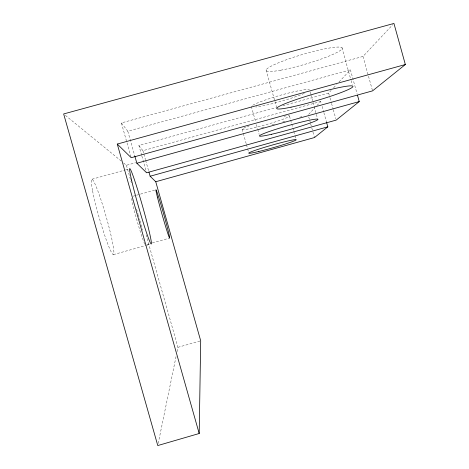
<?xml version="1.0" encoding="UTF-8"?>
<svg xmlns="http://www.w3.org/2000/svg" width="469" height="469" viewBox="0 0 469 469"><rect width="100%" height="100%" fill="white"/><g stroke="black" fill="none" stroke-linecap="round" stroke-linejoin="round"><path stroke-width="0.35" stroke-dasharray="2.35 1.76" d="M158.217 443.398L176.174 355.924M177.053 351.621L177.939 347.324L146.111 234.863M308.643 114.383L314.934 107.677M316.868 105.613L320.743 101.486L321.329 103.602M282.795 105.73L328.646 93.055L331.12 90.423M333.594 87.785L336.56 84.619M339.034 81.987L350.407 69.858L357.085 93.829M131.009 157.009L121.365 122.931L362.988 56.444L392.934 24.517M177.939 347.324L200.011 341.004M146.803 244.501L149.57 243.722M152.337 242.942L169.631 238.082M113.439 254.614L146.34 245.357M147.037 245.164L149.84 244.378M133.126 196.183L135.899 195.409M136.59 195.215L154.606 190.197M141.661 155.298L138.894 145.513L275.743 107.682M138.894 145.513L142.916 150.696L320.743 101.486M123.593 162.966L126.419 165.276L135.576 162.737M261.667 127.791L264.487 127.005M272.237 124.86L275.051 124.08M282.801 121.928L285.621 121.149M299.709 117.244L302.523 116.464M92.047 179.211L125.03 170.065M125.727 169.872L129.942 168.699M121.365 122.931L127.803 131.214L350.407 69.858M65.355 115.339L121.33 161.119M142.916 150.696L143.696 153.457M143.889 154.149L145.454 159.671M145.648 160.357L148.767 171.402M141.855 155.995L146.598 172.774M127.803 131.214L134.884 156.277M126.419 165.276L131.396 182.851M242.151 129.274L243.13 132.774M243.329 133.472L246.278 143.965M246.471 144.663L247.456 148.157M247.65 148.861L248.435 151.657M328.646 93.055L329.807 97.218M330 97.91L331.36 102.764M331.554 103.461L333.101 109.007M333.295 109.699L335.81 118.716M322.121 106.416L323.692 112.05M323.886 112.753L326.447 121.905M310.032 91.736L310.619 93.841M310.818 94.545L313.954 105.765M314.148 106.469L317.478 118.387M308.737 116.957L309.692 120.392M309.886 121.078L310.46 123.136M310.654 123.822L311.615 127.251M311.803 127.937L312.764 131.373M312.958 132.059L314.494 137.546M289.514 116.154L293.617 130.816M293.811 131.513L294.79 135.002M294.983 135.699L295.962 139.193M266.081 69.934L276.774 108.105M251.343 106.486L255.646 121.834M256.432 124.625L257.604 128.817M257.798 129.514L259.169 134.398M362.988 56.444L372.574 90.869M341.936 47.727L350.894 79.871M351.093 80.568L352.26 84.76M283.944 116.224A24.669 1.97 -15.9 0 1 281.711 119.706A24.669 1.97 -15.9 0 1 248.611 128.94A24.669 1.97 -15.9 0 1 249.127 125.932M304.27 93.407A30.415 2.99 -16 0 1 255.74 107.032M252.715 105.296A30.415 2.99 -16 0 1 282.825 94.586A30.415 2.99 -16 0 1 309.446 89.632M144.827 244.167A25.121 1.43 74.1 0 1 137.464 222.159A25.121 1.43 74.1 0 1 131.613 198.141M136.532 209.039A25.121 1.43 74.1 0 1 138.097 214.122M138.296 214.779A25.121 1.43 74.1 0 1 139.885 220.213M140.079 220.899A25.121 1.43 74.1 0 1 142.605 230.25M280.697 70.198A39.695 5.053 -16.4 0 0 341.866 49.122A39.695 5.053 -16.4 0 0 289.795 58.543A39.695 5.053 -16.4 0 0 280.697 70.198M92.586 190.918A39.238 3.482 74 0 0 112.202 253.582A39.238 3.482 74 0 0 103.028 206.19A39.238 3.482 74 0 0 92.586 190.918"/><path stroke-width="0.7" d="M405.345 64.534L117.273 144.071L131.209 157.707L372.574 90.869L405.345 64.534L393.937 23.45L63.655 113.949L157.772 445.55L199.196 433.508L200.697 340.805L155.749 181.732L150.133 176.233L148.96 172.094M326.641 122.608L327.819 126.835L314.494 137.546L155.749 181.732M357.478 95.236L359.242 101.58L336.197 120.105L146.598 172.774L136.854 163.235L134.884 156.277M150.133 176.233L327.819 126.835M136.854 163.235L359.242 101.58M117.273 144.071L199.196 433.508M131.555 180.084A39.167 2.011 74.1 0 0 150.373 242.848A39.167 2.011 74.1 0 0 139.586 196.001A39.167 2.011 74.1 0 0 131.555 180.084M157.391 197.033A25.097 0.827 74.2 0 0 169.192 237.32A25.097 0.827 74.2 0 0 161.782 207.456A25.097 0.827 74.2 0 0 157.391 197.033M258.812 151.481A24.658 1.389 -15.8 0 0 296.156 139.891A24.658 1.389 -15.8 0 0 262.622 147.911A24.658 1.389 -15.8 0 0 258.812 151.481M271.34 134.327A30.403 2.105 -15.9 0 0 317.806 119.624A30.403 2.105 -15.9 0 0 277.12 128.916A30.403 2.105 -15.9 0 0 271.34 134.327M291.044 107.178A39.666 3.559 -16.2 0 0 352.471 87.175A39.666 3.559 -16.2 0 0 300.834 98.015A39.666 3.559 -16.2 0 0 291.044 107.178"/></g></svg>
